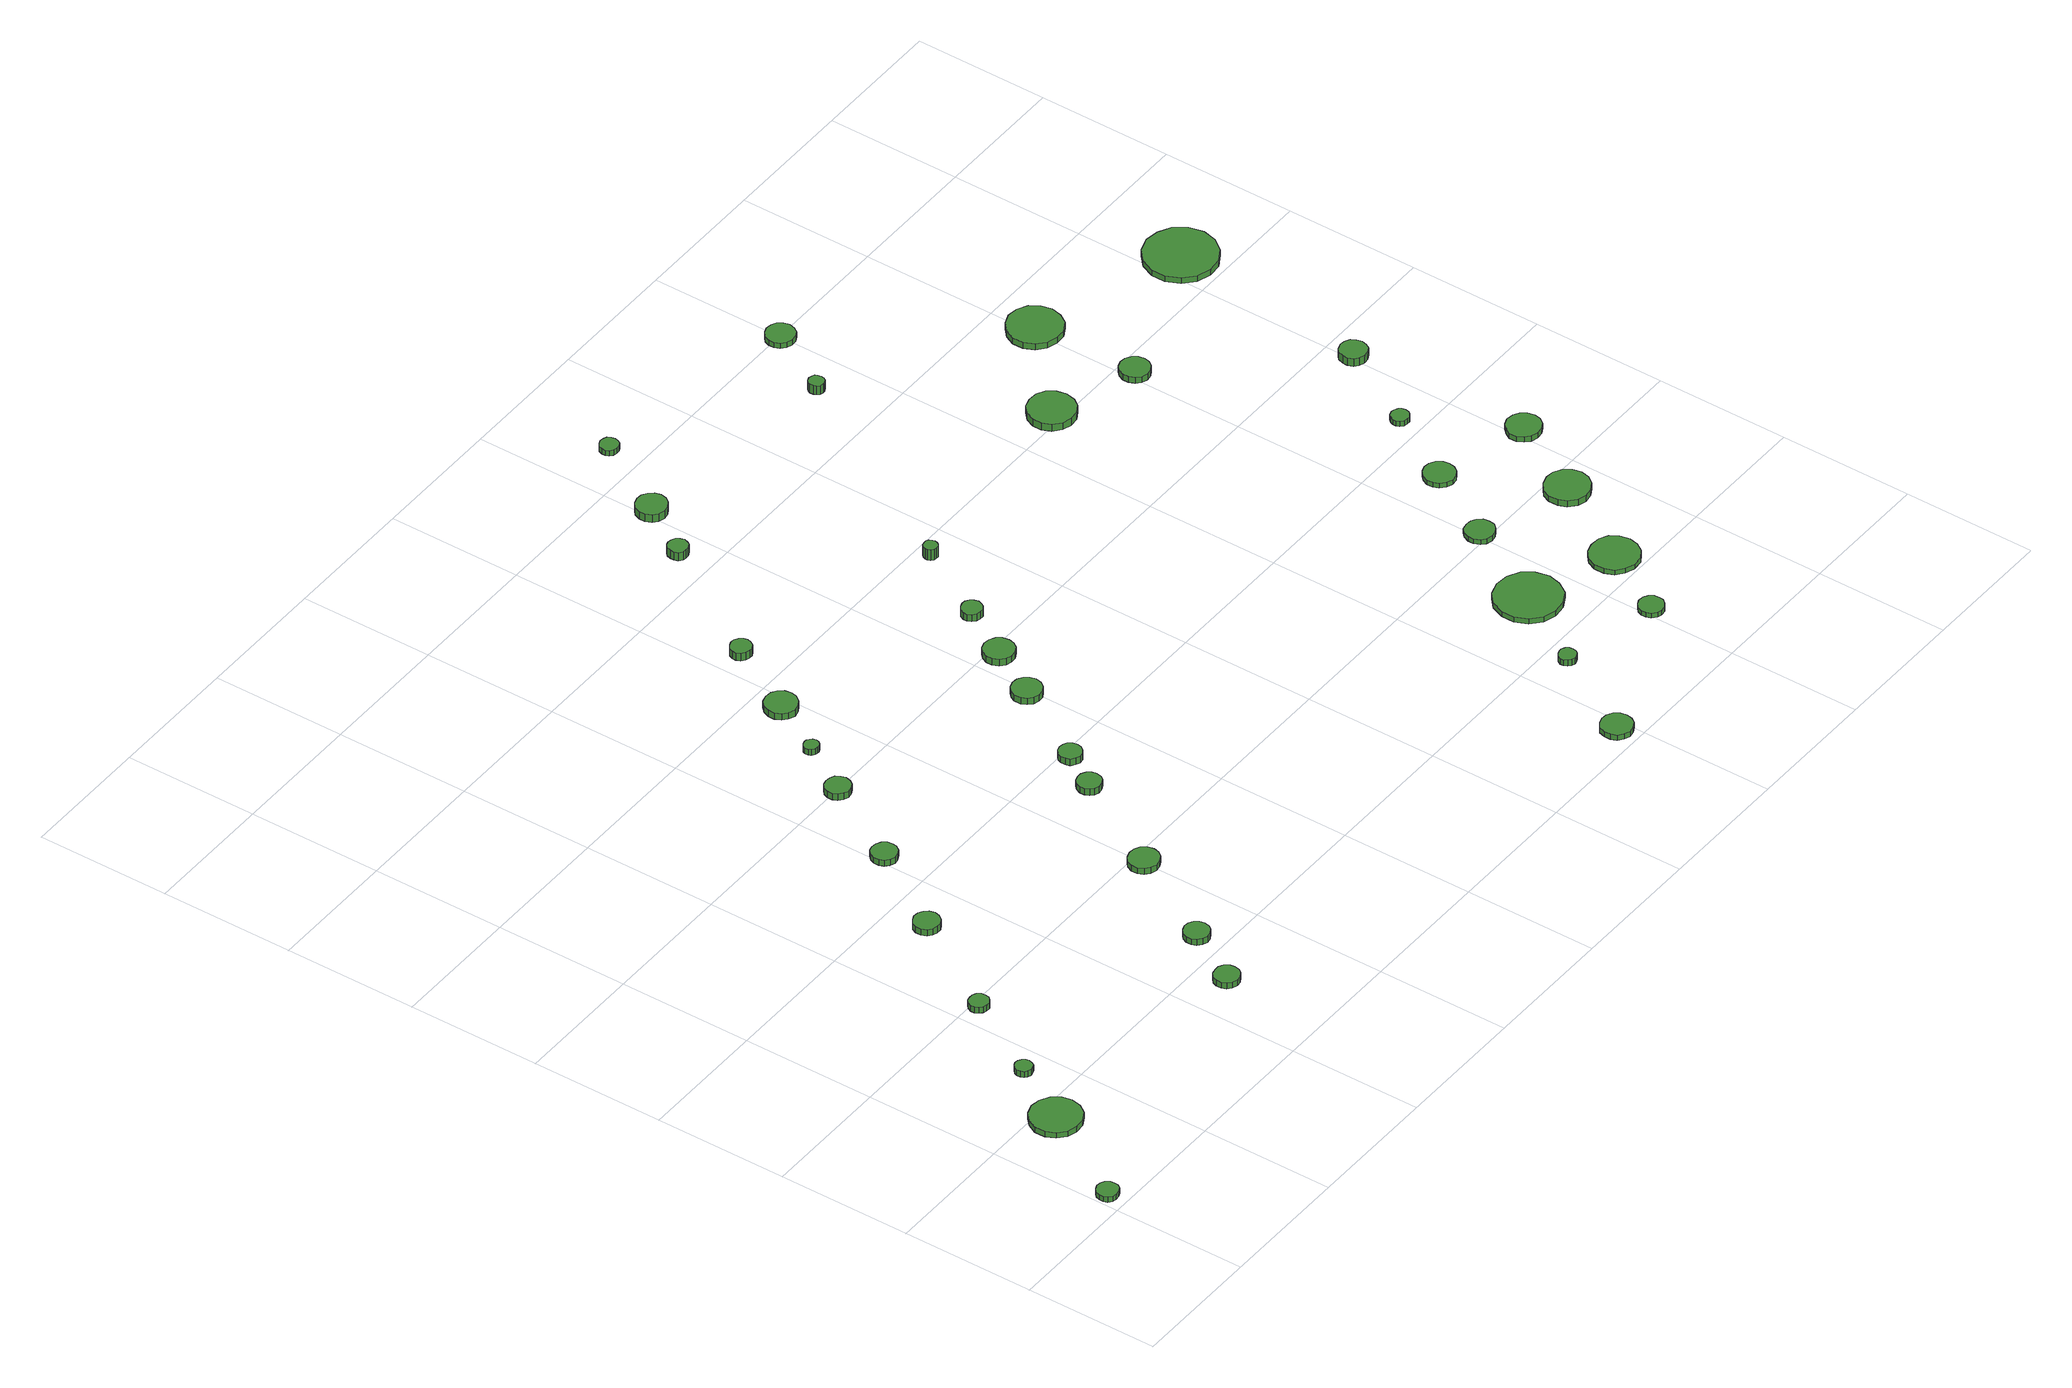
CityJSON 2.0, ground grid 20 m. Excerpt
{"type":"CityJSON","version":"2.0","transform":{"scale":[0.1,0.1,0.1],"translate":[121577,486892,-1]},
"CityObjects":{
"tree1":{"type":"SolitaryVegetationObject","attributes":{"function":"something"},"geometry":[{"type":"MultiSurface","lod":"1","boundaries":[[[0,1,2,3,4,5,6,7,8,9,10,11,12,13,14]],[[15,16,17,18,19,20,21,22,23,24,25,26,27,28,29]],[[0,29,28,1]],[[1,28,27,2]],[[2,27,26,3]],[[3,26,25,4]],[[4,25,24,5]],[[5,24,23,6]],[[6,23,22,7]],[[7,22,21,8]],[[8,21,20,9]],[[9,20,19,10]],[[10,19,18,11]],[[11,18,17,12]],[[12,17,16,13]],[[13,16,15,14]],[[14,15,29,0]]]}]},
"tree2":{"type":"SolitaryVegetationObject","attributes":{"function":"something"},"geometry":[{"type":"MultiSurface","lod":"1","boundaries":[[[30,31,32,33,34,35,36,37,38,39,40,41,42,43,44]],[[45,46,47,48,49,50,51,52,53,54,55,56,57,58,59]],[[30,59,58,31]],[[31,58,57,32]],[[32,57,56,33]],[[33,56,55,34]],[[34,55,54,35]],[[35,54,53,36]],[[36,53,52,37]],[[37,52,51,38]],[[38,51,50,39]],[[39,50,49,40]],[[40,49,48,41]],[[41,48,47,42]],[[42,47,46,43]],[[43,46,45,44]],[[44,45,59,30]]]}]},
"tree3":{"type":"SolitaryVegetationObject","attributes":{"function":"something"},"geometry":[{"type":"MultiSurface","lod":"1","boundaries":[[[60,61,62,63,64,65,66,67,68,69,70,71,72,73,74]],[[75,76,77,78,79,80,81,82,83,84,85,86,87,88,89]],[[60,89,88,61]],[[61,88,87,62]],[[62,87,86,63]],[[63,86,85,64]],[[64,85,84,65]],[[65,84,83,66]],[[66,83,82,67]],[[67,82,81,68]],[[68,81,80,69]],[[69,80,79,70]],[[70,79,78,71]],[[71,78,77,72]],[[72,77,76,73]],[[73,76,75,74]],[[74,75,89,60]]]}]},
"tree4":{"type":"SolitaryVegetationObject","attributes":{"function":"something"},"geometry":[{"type":"MultiSurface","lod":"1","boundaries":[[[90,91,92,93,94,95,96,97,98,99,100,101,102,103,104]],[[105,106,107,108,109,110,111,112,113,114,115,116,117,118,119]],[[90,119,118,91]],[[91,118,117,92]],[[92,117,116,93]],[[93,116,115,94]],[[94,115,114,95]],[[95,114,113,96]],[[96,113,112,97]],[[97,112,111,98]],[[98,111,110,99]],[[99,110,109,100]],[[100,109,108,101]],[[101,108,107,102]],[[102,107,106,103]],[[103,106,105,104]],[[104,105,119,90]]]}]},
"tree5":{"type":"SolitaryVegetationObject","attributes":{"function":"something"},"geometry":[{"type":"MultiSurface","lod":"1","boundaries":[[[120,121,122,123,124,125,126,127,128,129,130,131,132,133,134]],[[135,136,137,138,139,140,141,142,143,144,145,146,147,148,149]],[[120,149,148,121]],[[121,148,147,122]],[[122,147,146,123]],[[123,146,145,124]],[[124,145,144,125]],[[125,144,143,126]],[[126,143,142,127]],[[127,142,141,128]],[[128,141,140,129]],[[129,140,139,130]],[[130,139,138,131]],[[131,138,137,132]],[[132,137,136,133]],[[133,136,135,134]],[[134,135,149,120]]]}]},
"tree6":{"type":"SolitaryVegetationObject","attributes":{"function":"something"},"geometry":[{"type":"MultiSurface","lod":"1","boundaries":[[[150,151,152,153,154,155,156,157,158,159,160,161,162,163,164]],[[165,166,167,168,169,170,171,172,173,174,175,176,177,178,179]],[[150,179,178,151]],[[151,178,177,152]],[[152,177,176,153]],[[153,176,175,154]],[[154,175,174,155]],[[155,174,173,156]],[[156,173,172,157]],[[157,172,171,158]],[[158,171,170,159]],[[159,170,169,160]],[[160,169,168,161]],[[161,168,167,162]],[[162,167,166,163]],[[163,166,165,164]],[[164,165,179,150]]]}]},
"tree7":{"type":"SolitaryVegetationObject","attributes":{"function":"something"},"geometry":[{"type":"MultiSurface","lod":"1","boundaries":[[[180,181,182,183,184,185,186,187,188,189,190,191,192,193,194]],[[195,196,197,198,199,200,201,202,203,204,205,206,207,208,209]],[[180,209,208,181]],[[181,208,207,182]],[[182,207,206,183]],[[183,206,205,184]],[[184,205,204,185]],[[185,204,203,186]],[[186,203,202,187]],[[187,202,201,188]],[[188,201,200,189]],[[189,200,199,190]],[[190,199,198,191]],[[191,198,197,192]],[[192,197,196,193]],[[193,196,195,194]],[[194,195,209,180]]]}]},
"tree8":{"type":"SolitaryVegetationObject","attributes":{"function":"something"},"geometry":[{"type":"MultiSurface","lod":"1","boundaries":[[[210,211,212,213,214,215,216,217,218,219,220,221,222,223,224]],[[225,226,227,228,229,230,231,232,233,234,235,236,237,238,239]],[[210,239,238,211]],[[211,238,237,212]],[[212,237,236,213]],[[213,236,235,214]],[[214,235,234,215]],[[215,234,233,216]],[[216,233,232,217]],[[217,232,231,218]],[[218,231,230,219]],[[219,230,229,220]],[[220,229,228,221]],[[221,228,227,222]],[[222,227,226,223]],[[223,226,225,224]],[[224,225,239,210]]]}]},
"tree9":{"type":"SolitaryVegetationObject","attributes":{"function":"something"},"geometry":[{"type":"MultiSurface","lod":"1","boundaries":[[[240,241,242,243,244,245,246,247,248,249,250,251,252,253,254]],[[255,256,257,258,259,260,261,262,263,264,265,266,267,268,269]],[[240,269,268,241]],[[241,268,267,242]],[[242,267,266,243]],[[243,266,265,244]],[[244,265,264,245]],[[245,264,263,246]],[[246,263,262,247]],[[247,262,261,248]],[[248,261,260,249]],[[249,260,259,250]],[[250,259,258,251]],[[251,258,257,252]],[[252,257,256,253]],[[253,256,255,254]],[[254,255,269,240]]]}]},
"tree10":{"type":"SolitaryVegetationObject","attributes":{"function":"something"},"geometry":[{"type":"MultiSurface","lod":"1","boundaries":[[[270,271,272,273,274,275,276,277,278,279,280,281,282,283,284]],[[285,286,287,288,289,290,291,292,293,294,295,296,297,298,299]],[[270,299,298,271]],[[271,298,297,272]],[[272,297,296,273]],[[273,296,295,274]],[[274,295,294,275]],[[275,294,293,276]],[[276,293,292,277]],[[277,292,291,278]],[[278,291,290,279]],[[279,290,289,280]],[[280,289,288,281]],[[281,288,287,282]],[[282,287,286,283]],[[283,286,285,284]],[[284,285,299,270]]]}]},
"tree11":{"type":"SolitaryVegetationObject","attributes":{"function":"something"},"geometry":[{"type":"MultiSurface","lod":"1","boundaries":[[[300,301,302,303,304,305,306,307,308,309,310,311,312,313,314]],[[315,316,317,318,319,320,321,322,323,324,325,326,327,328,329]],[[300,329,328,301]],[[301,328,327,302]],[[302,327,326,303]],[[303,326,325,304]],[[304,325,324,305]],[[305,324,323,306]],[[306,323,322,307]],[[307,322,321,308]],[[308,321,320,309]],[[309,320,319,310]],[[310,319,318,311]],[[311,318,317,312]],[[312,317,316,313]],[[313,316,315,314]],[[314,315,329,300]]]}]},
"tree12":{"type":"SolitaryVegetationObject","attributes":{"function":"something"},"geometry":[{"type":"MultiSurface","lod":"1","boundaries":[[[330,331,332,333,334,335,336,337,338,339,340,341,342,343,344]],[[345,346,347,348,349,350,351,352,353,354,355,356,357,358,359]],[[330,359,358,331]],[[331,358,357,332]],[[332,357,356,333]],[[333,356,355,334]],[[334,355,354,335]],[[335,354,353,336]],[[336,353,352,337]],[[337,352,351,338]],[[338,351,350,339]],[[339,350,349,340]],[[340,349,348,341]],[[341,348,347,342]],[[342,347,346,343]],[[343,346,345,344]],[[344,345,359,330]]]}]},
"tree13":{"type":"SolitaryVegetationObject","attributes":{"function":"something"},"geometry":[{"type":"MultiSurface","lod":"1","boundaries":[[[360,361,362,363,364,365,366,367,368,369,370,371,372,373,374]],[[375,376,377,378,379,380,381,382,383,384,385,386,387,388,389]],[[360,389,388,361]],[[361,388,387,362]],[[362,387,386,363]],[[363,386,385,364]],[[364,385,384,365]],[[365,384,383,366]],[[366,383,382,367]],[[367,382,381,368]],[[368,381,380,369]],[[369,380,379,370]],[[370,379,378,371]],[[371,378,377,372]],[[372,377,376,373]],[[373,376,375,374]],[[374,375,389,360]]]}]},
"tree14":{"type":"SolitaryVegetationObject","attributes":{"function":"something"},"geometry":[{"type":"MultiSurface","lod":"1","boundaries":[[[390,391,392,393,394,395,396,397,398,399,400,401,402,403,404]],[[405,406,407,408,409,410,411,412,413,414,415,416,417,418,419]],[[390,419,418,391]],[[391,418,417,392]],[[392,417,416,393]],[[393,416,415,394]],[[394,415,414,395]],[[395,414,413,396]],[[396,413,412,397]],[[397,412,411,398]],[[398,411,410,399]],[[399,410,409,400]],[[400,409,408,401]],[[401,408,407,402]],[[402,407,406,403]],[[403,406,405,404]],[[404,405,419,390]]]}]},
"tree15":{"type":"SolitaryVegetationObject","attributes":{"function":"something"},"geometry":[{"type":"MultiSurface","lod":"1","boundaries":[[[420,421,422,423,424,425,426,427,428,429,430,431,432,433,434]],[[435,436,437,438,439,440,441,442,443,444,445,446,447,448,449]],[[420,449,448,421]],[[421,448,447,422]],[[422,447,446,423]],[[423,446,445,424]],[[424,445,444,425]],[[425,444,443,426]],[[426,443,442,427]],[[427,442,441,428]],[[428,441,440,429]],[[429,440,439,430]],[[430,439,438,431]],[[431,438,437,432]],[[432,437,436,433]],[[433,436,435,434]],[[434,435,449,420]]]}]},
"tree16":{"type":"SolitaryVegetationObject","attributes":{"function":"something"},"geometry":[{"type":"MultiSurface","lod":"1","boundaries":[[[450,451,452,453,454,455,456,457,458,459,460,461,462,463,464]],[[465,466,467,468,469,470,471,472,473,474,475,476,477,478,479]],[[450,479,478,451]],[[451,478,477,452]],[[452,477,476,453]],[[453,476,475,454]],[[454,475,474,455]],[[455,474,473,456]],[[456,473,472,457]],[[457,472,471,458]],[[458,471,470,459]],[[459,470,469,460]],[[460,469,468,461]],[[461,468,467,462]],[[462,467,466,463]],[[463,466,465,464]],[[464,465,479,450]]]}]},
"tree17":{"type":"SolitaryVegetationObject","attributes":{"function":"something"},"geometry":[{"type":"MultiSurface","lod":"1","boundaries":[[[480,481,482,483,484,485,486,487,488,489,490,491,492,493,494]],[[495,496,497,498,499,500,501,502,503,504,505,506,507,508,509]],[[480,509,508,481]],[[481,508,507,482]],[[482,507,506,483]],[[483,506,505,484]],[[484,505,504,485]],[[485,504,503,486]],[[486,503,502,487]],[[487,502,501,488]],[[488,501,500,489]],[[489,500,499,490]],[[490,499,498,491]],[[491,498,497,492]],[[492,497,496,493]],[[493,496,495,494]],[[494,495,509,480]]]}]},
"tree18":{"type":"SolitaryVegetationObject","attributes":{"function":"something"},"geometry":[{"type":"MultiSurface","lod":"1","boundaries":[[[510,511,512,513,514,515,516,517,518,519,520,521,522,523,524]],[[525,526,527,528,529,530,531,532,533,534,535,536,537,538,539]],[[510,539,538,511]],[[511,538,537,512]],[[512,537,536,513]],[[513,536,535,514]],[[514,535,534,515]],[[515,534,533,516]],[[516,533,532,517]],[[517,532,531,518]],[[518,531,530,519]],[[519,530,529,520]],[[520,529,528,521]],[[521,528,527,522]],[[522,527,526,523]],[[523,526,525,524]],[[524,525,539,510]]]}]},
"tree19":{"type":"SolitaryVegetationObject","attributes":{"function":"something"},"geometry":[{"type":"MultiSurface","lod":"1","boundaries":[[[540,541,542,543,544,545,546,547,548,549,550,551,552,553,554]],[[555,556,557,558,559,560,561,562,563,564,565,566,567,568,569]],[[540,569,568,541]],[[541,568,567,542]],[[542,567,566,543]],[[543,566,565,544]],[[544,565,564,545]],[[545,564,563,546]],[[546,563,562,547]],[[547,562,561,548]],[[548,561,560,549]],[[549,560,559,550]],[[550,559,558,551]],[[551,558,557,552]],[[552,557,556,553]],[[553,556,555,554]],[[554,555,569,540]]]}]},
"tree20":{"type":"SolitaryVegetationObject","attributes":{"function":"something"},"geometry":[{"type":"MultiSurface","lod":"1","boundaries":[[[570,571,572,573,574,575,576,577,578,579,580,581,582,583,584]],[[585,586,587,588,589,590,591,592,593,594,595,596,597,598,599]],[[570,599,598,571]],[[571,598,597,572]],[[572,597,596,573]],[[573,596,595,574]],[[574,595,594,575]],[[575,594,593,576]],[[576,593,592,577]],[[577,592,591,578]],[[578,591,590,579]],[[579,590,589,580]],[[580,589,588,581]],[[581,588,587,582]],[[582,587,586,583]],[[583,586,585,584]],[[584,585,599,570]]]}]},
"tree21":{"type":"SolitaryVegetationObject","attributes":{"function":"something"},"geometry":[{"type":"MultiSurface","lod":"1","boundaries":[[[600,601,602,603,604,605,606,607,608,609,610,611,612,613,614]],[[615,616,617,618,619,620,621,622,623,624,625,626,627,628,629]],[[600,629,628,601]],[[601,628,627,602]],[[602,627,626,603]],[[603,626,625,604]],[[604,625,624,605]],[[605,624,623,606]],[[606,623,622,607]],[[607,622,621,608]],[[608,621,620,609]],[[609,620,619,610]],[[610,619,618,611]],[[611,618,617,612]],[[612,617,616,613]],[[613,616,615,614]],[[614,615,629,600]]]}]},
"tree22":{"type":"SolitaryVegetationObject","attributes":{"function":"something"},"geometry":[{"type":"MultiSurface","lod":"1","boundaries":[[[630,631,632,633,634,635,636,637,638,639,640,641,642,643,644]],[[645,646,647,648,649,650,651,652,653,654,655,656,657,658,659]],[[630,659,658,631]],[[631,658,657,632]],[[632,657,656,633]],[[633,656,655,634]],[[634,655,654,635]],[[635,654,653,636]],[[636,653,652,637]],[[637,652,651,638]],[[638,651,650,639]],[[639,650,649,640]],[[640,649,648,641]],[[641,648,647,642]],[[642,647,646,643]],[[643,646,645,644]],[[644,645,659,630]]]}]},
"tree23":{"type":"SolitaryVegetationObject","attributes":{"function":"something"},"geometry":[{"type":"MultiSurface","lod":"1","boundaries":[[[660,661,662,663,664,665,666,667,668,669,670,671,672,673,674]],[[675,676,677,678,679,680,681,682,683,684,685,686,687,688,689]],[[660,689,688,661]],[[661,688,687,662]],[[662,687,686,663]],[[663,686,685,664]],[[664,685,684,665]],[[665,684,683,666]],[[666,683,682,667]],[[667,682,681,668]],[[668,681,680,669]],[[669,680,679,670]],[[670,679,678,671]],[[671,678,677,672]],[[672,677,676,673]],[[673,676,675,674]],[[674,675,689,660]]]}]},
"tree24":{"type":"SolitaryVegetationObject","attributes":{"function":"something"},"geometry":[{"type":"MultiSurface","lod":"1","boundaries":[[[690,691,692,693,694,695,696,697,698,699,700,701,702,703,704]],[[705,706,707,708,709,710,711,712,713,714,715,716,717,718,719]],[[690,719,718,691]],[[691,718,717,692]],[[692,717,716,693]],[[693,716,715,694]],[[694,715,714,695]],[[695,714,713,696]],[[696,713,712,697]],[[697,712,711,698]],[[698,711,710,699]],[[699,710,709,700]],[[700,709,708,701]],[[701,708,707,702]],[[702,707,706,703]],[[703,706,705,704]],[[704,705,719,690]]]}]},
"tree25":{"type":"SolitaryVegetationObject","attributes":{"function":"something"},"geometry":[{"type":"MultiSurface","lod":"1","boundaries":[[[720,721,722,723,724,725,726,727,728,729,730,731,732,733,734]],[[735,736,737,738,739,740,741,742,743,744,745,746,747,748,749]],[[720,749,748,721]],[[721,748,747,722]],[[722,747,746,723]],[[723,746,745,724]],[[724,745,744,725]],[[725,744,743,726]],[[726,743,742,727]],[[727,742,741,728]],[[728,741,740,729]],[[729,740,739,730]],[[730,739,738,731]],[[731,738,737,732]],[[732,737,736,733]],[[733,736,735,734]],[[734,735,749,720]]]}]},
"tree26":{"type":"SolitaryVegetationObject","attributes":{"function":"something"},"geometry":[{"type":"MultiSurface","lod":"1","boundaries":[[[750,751,752,753,754,755,756,757,758,759,760,761,762,763,764]],[[765,766,767,768,769,770,771,772,773,774,775,776,777,778,779]],[[750,779,778,751]],[[751,778,777,752]],[[752,777,776,753]],[[753,776,775,754]],[[754,775,774,755]],[[755,774,773,756]],[[756,773,772,757]],[[757,772,771,758]],[[758,771,770,759]],[[759,770,769,760]],[[760,769,768,761]],[[761,768,767,762]],[[762,767,766,763]],[[763,766,765,764]],[[764,765,779,750]]]}]},
"tree27":{"type":"SolitaryVegetationObject","attributes":{"function":"something"},"geometry":[{"type":"MultiSurface","lod":"1","boundaries":[[[780,781,782,783,784,785,786,787,788,789,790,791,792,793,794]],[[795,796,797,798,799,800,801,802,803,804,805,806,807,808,809]],[[780,809,808,781]],[[781,808,807,782]],[[782,807,806,783]],[[783,806,805,784]],[[784,805,804,785]],[[785,804,803,786]],[[786,803,802,787]],[[787,802,801,788]],[[788,801,800,789]],[[789,800,799,790]],[[790,799,798,791]],[[791,798,797,792]],[[792,797,796,793]],[[793,796,795,794]],[[794,795,809,780]]]}]},
"tree28":{"type":"SolitaryVegetationObject","attributes":{"function":"something"},"geometry":[{"type":"MultiSurface","lod":"1","boundaries":[[[810,811,812,813,814,815,816,817,818,819,820,821,822,823,824]],[[825,826,827,828,829,830,831,832,833,834,835,836,837,838,839]],[[810,839,838,811]],[[811,838,837,812]],[[812,837,836,813]],[[813,836,835,814]],[[814,835,834,815]],[[815,834,833,816]],[[816,833,832,817]],[[817,832,831,818]],[[818,831,830,819]],[[819,830,829,820]],[[820,829,828,821]],[[821,828,827,822]],[[822,827,826,823]],[[823,826,825,824]],[[824,825,839,810]]]}]},
"tree29":{"type":"SolitaryVegetationObject","attributes":{"function":"something"},"geometry":[{"type":"MultiSurface","lod":"1","boundaries":[[[840,841,842,843,844,845,846,847,848,849,850,851,852,853,854]],[[855,856,857,858,859,860,861,862,863,864,865,866,867,868,869]],[[840,869,868,841]],[[841,868,867,842]],[[842,867,866,843]],[[843,866,865,844]],[[844,865,864,845]],[[845,864,863,846]],[[846,863,862,847]],[[847,862,861,848]],[[848,861,860,849]],[[849,860,859,850]],[[850,859,858,851]],[[851,858,857,852]],[[852,857,856,853]],[[853,856,855,854]],[[854,855,869,840]]]}]},
"tree30":{"type":"SolitaryVegetationObject","attributes":{"function":"something"},"geometry":[{"type":"MultiSurface","lod":"1","boundaries":[[[870,871,872,873,874,875,876,877,878,879,880,881,882,883,884]],[[885,886,887,888,889,890,891,892,893,894,895,896,897,898,899]],[[870,899,898,871]],[[871,898,897,872]],[[872,897,896,873]],[[873,896,895,874]],[[874,895,894,875]],[[875,894,893,876]],[[876,893,892,877]],[[877,892,891,878]],[[878,891,890,879]],[[879,890,889,880]],[[880,889,888,881]],[[881,888,887,882]],[[882,887,886,883]],[[883,886,885,884]],[[884,885,899,870]]]}]},
"tree31":{"type":"SolitaryVegetationObject","attributes":{"function":"something"},"geometry":[{"type":"MultiSurface","lod":"1","boundaries":[[[900,901,902,903,904,905,906,907,908,909,910,911,912,913,914]],[[915,916,917,918,919,920,921,922,923,924,925,926,927,928,929]],[[900,929,928,901]],[[901,928,927,902]],[[902,927,926,903]],[[903,926,925,904]],[[904,925,924,905]],[[905,924,923,906]],[[906,923,922,907]],[[907,922,921,908]],[[908,921,920,909]],[[909,920,919,910]],[[910,919,918,911]],[[911,918,917,912]],[[912,917,916,913]],[[913,916,915,914]],[[914,915,929,900]]]}]},
"tree32":{"type":"SolitaryVegetationObject","attributes":{"function":"something"},"geometry":[{"type":"MultiSurface","lod":"1","boundaries":[[[930,931,932,933,934,935,936,937,938,939,940,941,942,943,944]],[[945,946,947,948,949,950,951,952,953,954,955,956,957,958,959]],[[930,959,958,931]],[[931,958,957,932]],[[932,957,956,933]],[[933,956,955,934]],[[934,955,954,935]],[[935,954,953,936]],[[936,953,952,937]],[[937,952,951,938]],[[938,951,950,939]],[[939,950,949,940]],[[940,949,948,941]],[[941,948,947,942]],[[942,947,946,943]],[[943,946,945,944]],[[944,945,959,930]]]}]},
"tree33":{"type":"SolitaryVegetationObject","attributes":{"function":"something"},"geometry":[{"type":"MultiSurface","lod":"1","boundaries":[[[960,961,962,963,964,965,966,967,968,969,970,971,972,973,974]],[[975,976,977,978,979,980,981,982,983,984,985,986,987,988,989]],[[960,989,988,961]],[[961,988,987,962]],[[962,987,986,963]],[[963,986,985,964]],[[964,985,984,965]],[[965,984,983,966]],[[966,983,982,967]],[[967,982,981,968]],[[968,981,980,969]],[[969,980,979,970]],[[970,979,978,971]],[[971,978,977,972]],[[972,977,976,973]],[[973,976,975,974]],[[974,975,989,960]]]}]},
"tree34":{"type":"SolitaryVegetationObject","attributes":{"function":"something"},"geometry":[{"type":"MultiSurface","lod":"1","boundaries":[[[990,991,992,993,994,995,996,997,998,999,1000,1001,1002,1003,1004]],[[1005,1006,1007,1008,1009,1010,1011,1012,1013,1014,1015,1016,1017,1018,1019]],[[990,1019,1018,991]],[[991,1018,1017,992]],[[992,1017,1016,993]],[[993,1016,1015,994]],[[994,1015,1014,995]],[[995,1014,1013,996]],[[996,1013,1012,997]],[[997,1012,1011,998]],[[998,1011,1010,999]],[[999,1010,1009,1000]],[[1000,1009,1008,1001]],[[1001,1008,1007,1002]],[[1002,1007,1006,1003]],[[1003,1006,1005,1004]],[[1004,1005,1019,990]]]}]},
"tree35":{"type":"SolitaryVegetationObject","attributes":{"function":"something"},"geometry":[{"type":"MultiSurface","lod":"1","boundaries":[[[1020,1021,1022,1023,1024,1025,1026,1027,1028,1029,1030,1031,1032,1033,1034]],[[1035,1036,1037,1038,1039,1040,1041,1042,1043,1044,1045,1046,1047,1048,1049]],[[1020,1049,1048,1021]],[[1021,1048,1047,1022]],[[1022,1047,1046,1023]],[[1023,1046,1045,1024]],[[1024,1045,1044,1025]],[[1025,1044,1043,1026]],[[1026,1043,1042,1027]],[[1027,1042,1041,1028]],[[1028,1041,1040,1029]],[[1029,1040,1039,1030]],[[1030,1039,1038,1031]],[[1031,1038,1037,1032]],[[1032,1037,1036,1033]],[[1033,1036,1035,1034]],[[1034,1035,1049,1020]]]}]},
"tree36":{"type":"SolitaryVegetationObject","attributes":{"function":"something"},"geometry":[{"type":"MultiSurface","lod":"1","boundaries":[[[1050,1051,1052,1053,1054,1055,1056,1057,1058,1059,1060,1061,1062,1063,1064]],[[1065,1066,1067,1068,1069,1070,1071,1072,1073,1074,1075,1076,1077,1078,1079]],[[1050,1079,1078,1051]],[[1051,1078,1077,1052]],[[1052,1077,1076,1053]],[[1053,1076,1075,1054]],[[1054,1075,1074,1055]],[[1055,1074,1073,1056]],[[1056,1073,1072,1057]],[[1057,1072,1071,1058]],[[1058,1071,1070,1059]],[[1059,1070,1069,1060]],[[1060,1069,1068,1061]],[[1061,1068,1067,1062]],[[1062,1067,1066,1063]],[[1063,1066,1065,1064]],[[1064,1065,1079,1050]]]}]},
"tree37":{"type":"SolitaryVegetationObject","attributes":{"function":"something"},"geometry":[{"type":"MultiSurface","lod":"1","boundaries":[[[1080,1081,1082,1083,1084,1085,1086,1087,1088,1089,1090,1091,1092,1093,1094]],[[1095,1096,1097,1098,1099,1100,1101,1102,1103,1104,1105,1106,1107,1108,1109]],[[1080,1109,1108,1081]],[[1081,1108,1107,1082]],[[1082,1107,1106,1083]],[[1083,1106,1105,1084]],[[1084,1105,1104,1085]],[[1085,1104,1103,1086]],[[1086,1103,1102,1087]],[[1087,1102,1101,1088]],[[1088,1101,1100,1089]],[[1089,1100,1099,1090]],[[1090,1099,1098,1091]],[[1091,1098,1097,1092]],[[1092,1097,1096,1093]],[[1093,1096,1095,1094]],[[1094,1095,1109,1080]]]}]},
"tree38":{"type":"SolitaryVegetationObject","attributes":{"function":"something"}},
"tree39":{"type":"SolitaryVegetationObject","attributes":{"function":"something"},"geometry":[{"type":"MultiSurface","lod":"1","boundaries":[[[1110,1111,1112,1113,1114,1115,1116,1117,1118,1119,1120,1121,1122,1123,1124]],[[1125,1126,1127,1128,1129,1130,1131,1132,1133,1134,1135,1136,1137,1138,1139]],[[1110,1139,1138,1111]],[[1111,1138,1137,1112]],[[1112,1137,1136,1113]],[[1113,1136,1135,1114]],[[1114,1135,1134,1115]],[[1115,1134,1133,1116]],[[1116,1133,1132,1117]],[[1117,1132,1131,1118]],[[1118,1131,1130,1119]],[[1119,1130,1129,1120]],[[1120,1129,1128,1121]],[[1121,1128,1127,1122]],[[1122,1127,1126,1123]],[[1123,1126,1125,1124]],[[1124,1125,1139,1110]]]}]},
"tree40":{"type":"SolitaryVegetationObject","attributes":{"function":"something"},"geometry":[{"type":"MultiSurface","lod":"1","boundaries":[[[1140,1141,1142,1143,1144,1145,1146,1147,1148,1149,1150,1151,1152,1153,1154]],[[1155,1156,1157,1158,1159,1160,1161,1162,1163,1164,1165,1166,1167,1168,1169]],[[1140,1169,1168,1141]],[[1141,1168,1167,1142]],[[1142,1167,1166,1143]],[[1143,1166,1165,1144]],[[1144,1165,1164,1145]],[[1145,1164,1163,1146]],[[1146,1163,1162,1147]],[[1147,1162,1161,1148]],[[1148,1161,1160,1149]],[[1149,1160,1159,1150]],[[1150,1159,1158,1151]],[[1151,1158,1157,1152]],[[1152,1157,1156,1153]],[[1153,1156,1155,1154]],[[1154,1155,1169,1140]]]}]}
},
"vertices":[
[35,29,16],[34,35,16],[30,41,16],[24,44,16],[17,45,16],[11,42,16],[6,38,16],[4,32,16],[4,25,16],[6,19,16],[11,15,16],[17,13,16],[24,14,16],[30,17,16],[34,22,16],[34,22,7],[30,17,7],[24,14,7],[17,13,7],[11,15,7],[6,19,7],[4,25,7],[4,32,7],[6,38,7],[11,42,7],[17,45,7],[24,44,7],[30,41,7],[34,35,7],[35,29,7],
[141,173,16],[138,188,16],[129,200,16],[115,208,16],[100,210,16],[85,205,16],[74,195,16],[67,181,16],[67,165,16],[74,151,16],[85,140,16],[100,136,16],[115,137,16],[129,145,16],[138,158,16],[138,158,7],[129,145,7],[115,137,7],[100,136,7],[85,140,7],[74,151,7],[67,165,7],[67,181,7],[74,195,7],[85,205,7],[100,210,7],[115,208,7],[129,200,7],[138,188,7],[141,173,7],
[174,266,16],[173,271,16],[170,275,16],[165,278,16],[160,279,16],[155,277,16],[151,273,16],[149,268,16],[149,263,16],[151,258,16],[155,255,16],[160,253,16],[165,254,16],[170,256,16],[173,261,16],[173,261,6],[170,256,6],[165,254,6],[160,253,6],[155,255,6],[151,258,6],[149,263,6],[149,268,6],[151,273,6],[155,277,6],[160,279,6],[165,278,6],[170,275,6],[173,271,6],[174,266,6],
[250,391,16],[249,397,16],[245,402,16],[240,405,16],[234,405,16],[228,404,16],[224,400,16],[221,394,16],[221,388,16],[224,383,16],[228,379,16],[234,377,16],[240,377,16],[245,380,16],[249,385,16],[249,385,6],[245,380,6],[240,377,6],[234,377,6],[228,379,6],[224,383,6],[221,388,6],[221,394,6],[224,400,6],[228,404,6],[234,405,6],[240,405,6],[245,402,6],[249,397,6],[250,391,6],
[348,542,17],[346,550,17],[341,556,17],[334,560,17],[326,561,17],[319,558,17],[313,553,17],[310,546,17],[310,538,17],[313,530,17],[319,525,17],[326,523,17],[334,523,17],[341,527,17],[346,534,17],[346,534,6],[341,527,6],[334,523,6],[326,523,6],[319,525,6],[313,530,6],[310,538,6],[310,546,6],[313,553,6],[319,558,6],[326,561,6],[334,560,6],[341,556,6],[346,550,6],[348,542,6],
[488,156,16],[487,163,16],[482,170,16],[475,174,16],[468,174,16],[460,172,16],[454,167,16],[451,160,16],[451,152,16],[454,145,16],[460,140,16],[468,137,16],[475,138,16],[482,142,16],[487,148,16],[487,148,6],[482,142,6],[475,138,6],[468,137,6],[460,140,6],[454,145,6],[451,152,6],[451,160,6],[454,167,6],[460,172,6],[468,174,6],[475,174,6],[482,170,6],[487,163,6],[488,156,6],
[538,240,16],[536,248,16],[532,254,16],[525,258,16],[517,259,16],[510,256,16],[504,251,16],[501,244,16],[501,236,16],[504,229,16],[510,224,16],[517,221,16],[525,222,16],[532,226,16],[536,232,16],[536,232,6],[532,226,6],[525,222,6],[517,221,6],[510,224,6],[504,229,6],[501,236,6],[501,244,6],[504,251,6],[510,256,6],[517,259,6],[525,258,6],[532,254,6],[536,248,6],[538,240,6],
[431,670,16],[430,678,16],[425,684,16],[418,688,16],[410,689,16],[403,687,16],[397,681,16],[394,674,16],[394,666,16],[397,659,16],[403,654,16],[410,651,16],[418,652,16],[425,656,16],[430,663,16],[430,663,6],[425,656,6],[418,652,6],[410,651,6],[403,654,6],[397,659,6],[394,666,6],[394,674,6],[397,681,6],[403,687,6],[410,689,6],[418,688,6],[425,684,6],[430,678,6],[431,670,6],
[623,383,16],[621,392,16],[615,400,16],[607,404,16],[598,405,16],[589,402,16],[582,396,16],[578,388,16],[578,378,16],[582,370,16],[589,364,16],[598,361,16],[607,362,16],[615,366,16],[621,374,16],[621,374,6],[615,366,6],[607,362,6],[598,361,6],[589,364,6],[582,370,6],[578,378,6],[578,388,6],[582,396,6],[589,402,6],[598,405,6],[607,404,6],[615,400,6],[621,392,6],[623,383,6],
[505,798,17],[503,805,17],[499,812,17],[492,815,17],[484,816,17],[477,814,17],[471,809,17],[468,802,17],[468,794,17],[471,787,17],[477,782,17],[484,779,17],[492,780,17],[499,784,17],[503,790,17],[503,790,6],[499,784,6],[492,780,6],[484,779,6],[477,782,6],[471,787,6],[468,794,6],[468,802,6],[471,809,6],[477,814,6],[484,816,6],[492,815,6],[499,812,6],[503,805,6],[505,798,6],
[546,875,16],[545,880,16],[542,883,16],[538,886,16],[534,886,16],[530,885,16],[526,882,16],[524,878,16],[524,873,16],[526,869,16],[530,866,16],[534,865,16],[538,865,16],[542,867,16],[545,871,16],[545,871,6],[542,867,6],[538,865,6],[534,865,6],[530,866,6],[526,869,6],[524,873,6],[524,878,6],[526,882,6],[530,885,6],[534,886,6],[538,886,6],[542,883,6],[545,880,6],[546,875,6],
[704,533,17],[702,540,17],[698,546,17],[691,550,17],[684,550,17],[677,548,17],[672,543,17],[669,536,17],[669,529,17],[672,522,17],[677,517,17],[684,515,17],[691,516,17],[698,519,17],[702,525,17],[702,525,6],[698,519,6],[691,516,6],[684,515,6],[677,517,6],[672,522,6],[669,529,6],[669,536,6],[672,543,6],[677,548,6],[684,550,6],[691,550,6],[698,546,6],[702,540,6],[704,533,6],
[605,957,17],[603,967,17],[597,975,17],[589,980,17],[579,981,17],[569,978,17],[562,971,17],[558,962,17],[558,952,17],[562,943,17],[569,937,17],[579,933,17],[589,935,17],[597,940,17],[603,948,17],[603,948,6],[597,940,6],[589,935,6],[579,933,6],[569,937,6],[562,943,6],[558,952,6],[558,962,6],[562,971,6],[569,978,6],[579,981,6],[589,980,6],[597,975,6],[603,967,6],[605,957,6],
[738,588,17],[736,595,17],[732,601,17],[726,604,17],[719,605,17],[713,603,17],[707,598,17],[705,592,17],[705,585,17],[707,578,17],[713,574,17],[719,571,17],[726,572,17],[732,576,17],[736,581,17],[736,581,6],[732,576,6],[726,572,6],[719,571,6],[713,574,6],[707,578,6],[705,585,6],[705,592,6],[707,598,6],[713,603,6],[719,605,6],[726,604,6],[732,601,6],[736,595,6],[738,588,6],
[658,1066,19],[657,1072,19],[653,1077,19],[647,1081,19],[641,1081,19],[635,1079,19],[630,1075,19],[627,1069,19],[627,1063,19],[630,1057,19],[635,1053,19],[641,1051,19],[647,1051,19],[653,1054,19],[657,1060,19],[657,1060,6],[653,1054,6],[647,1051,6],[641,1051,6],[635,1053,6],[630,1057,6],[627,1063,6],[627,1069,6],[630,1075,6],[635,1079,6],[641,1081,6],[647,1081,6],[653,1077,6],[657,1072,6],[658,1066,6],
[815,710,17],[813,719,17],[808,726,17],[800,731,17],[791,732,17],[782,729,17],[776,723,17],[772,715,17],[772,705,17],[776,697,17],[782,691,17],[791,688,17],[800,689,17],[808,694,17],[813,701,17],[813,701,6],[808,694,6],[800,689,6],[791,688,6],[782,691,6],[776,697,6],[772,705,6],[772,715,6],[776,723,6],[782,729,6],[791,732,6],[800,731,6],[808,726,6],[813,719,6],[815,710,6],
[860,786,17],[858,796,17],[853,803,17],[844,808,17],[835,809,17],[826,806,17],[819,800,17],[815,791,17],[815,782,17],[819,773,17],[826,767,17],[835,764,17],[844,765,17],[853,770,17],[858,777,17],[858,777,6],[853,770,6],[844,765,6],[835,764,6],[826,767,6],[819,773,6],[815,782,6],[815,791,6],[819,800,6],[826,806,6],[835,809,6],[844,808,6],[853,803,6],[858,796,6],[860,786,6],
[776,1252,20],[774,1258,20],[771,1263,20],[765,1266,20],[759,1267,20],[754,1265,20],[749,1261,20],[747,1255,20],[747,1249,20],[749,1243,20],[754,1239,20],[759,1238,20],[765,1238,20],[771,1241,20],[774,1246,20],[774,1246,6],[771,1241,6],[765,1238,6],[759,1238,6],[754,1239,6],[749,1243,6],[747,1249,6],[747,1255,6],[749,1261,6],[754,1265,6],[759,1267,6],[765,1266,6],[771,1263,6],[774,1258,6],[776,1252,6],
[900,864,18],[898,870,18],[895,875,18],[889,879,18],[883,879,18],[877,877,18],[872,873,18],[869,867,18],[869,861,18],[872,855,18],[877,851,18],[883,849,18],[889,849,18],[895,853,18],[898,858,18],[898,858,6],[895,853,6],[889,849,6],[883,849,6],[877,851,6],[872,855,6],[869,861,6],[869,867,6],[872,873,6],[877,877,6],[883,879,6],[889,879,6],[895,875,6],[898,870,6],[900,864,6],
[1208,33,16],[1206,42,16],[1201,50,16],[1192,55,16],[1183,56,16],[1174,53,16],[1166,47,16],[1163,38,16],[1163,28,16],[1166,19,16],[1174,13,16],[1183,10,16],[1192,11,16],[1201,16,16],[1206,24,16],[1206,24,7],[1201,16,7],[1192,11,7],[1183,10,7],[1174,13,7],[1166,19,7],[1163,28,7],[1163,38,7],[1166,47,7],[1174,53,7],[1183,56,7],[1192,55,7],[1201,50,7],[1206,42,7],[1208,33,7],
[834,1331,19],[832,1340,19],[826,1347,19],[818,1352,19],[809,1353,19],[800,1350,19],[793,1344,19],[789,1335,19],[789,1326,19],[793,1317,19],[800,1311,19],[809,1308,19],[818,1309,19],[826,1314,19],[832,1322,19],[832,1322,6],[826,1314,6],[818,1309,6],[809,1308,6],[800,1311,6],[793,1317,6],[789,1326,6],[789,1335,6],[793,1344,6],[800,1350,6],[809,1353,6],[818,1352,6],[826,1347,6],[832,1340,6],[834,1331,6],
[961,978,24],[960,982,24],[958,986,24],[954,988,24],[950,988,24],[946,987,24],[943,984,24],[941,980,24],[941,976,24],[943,972,24],[946,969,24],[950,968,24],[954,968,24],[958,971,24],[960,974,24],[960,974,6],[958,971,6],[954,968,6],[950,968,6],[946,969,6],[943,972,6],[941,976,6],[941,980,6],[943,984,6],[946,987,6],[950,988,6],[954,988,6],[958,986,6],[960,982,6],[961,978,6],
[1276,168,17],[1275,174,17],[1272,178,17],[1267,181,17],[1262,181,17],[1257,179,17],[1253,176,17],[1250,171,17],[1250,166,17],[1253,161,17],[1257,157,17],[1262,155,17],[1267,156,17],[1272,159,17],[1275,163,17],[1275,163,7],[1272,159,7],[1267,156,7],[1262,155,7],[1257,157,7],[1253,161,7],[1250,166,7],[1250,171,7],[1253,176,7],[1257,179,7],[1262,181,7],[1267,181,7],[1272,178,7],[1275,174,7],[1276,168,7],
[895,1449,16],[894,1455,16],[891,1460,16],[886,1462,16],[880,1463,16],[875,1461,16],[870,1457,16],[868,1452,16],[868,1446,16],[870,1441,16],[875,1437,16],[880,1436,16],[886,1436,16],[891,1439,16],[894,1444,16],[894,1444,7],[891,1439,7],[886,1436,7],[880,1436,7],[875,1437,7],[870,1441,7],[868,1446,7],[868,1452,7],[870,1457,7],[875,1461,7],[880,1463,7],[886,1462,7],[891,1460,7],[894,1455,7],[895,1449,7],
[1380,280,17],[1375,300,17],[1364,316,17],[1346,326,17],[1326,328,17],[1307,322,17],[1292,309,17],[1284,290,17],[1284,270,17],[1292,252,17],[1307,238,17],[1326,232,17],[1346,234,17],[1364,244,17],[1375,261,17],[1375,261,8],[1364,244,8],[1346,234,8],[1326,232,8],[1307,238,8],[1292,252,8],[1284,270,8],[1284,290,8],[1292,309,8],[1307,322,8],[1326,328,8],[1346,326,8],[1364,316,8],[1375,300,8],[1380,280,8],
[1430,138,15],[1429,146,15],[1424,152,15],[1418,156,15],[1410,157,15],[1403,154,15],[1397,149,15],[1394,142,15],[1394,135,15],[1397,128,15],[1403,122,15],[1410,120,15],[1418,121,15],[1424,125,15],[1429,131,15],[1429,131,7],[1424,125,7],[1418,121,7],[1410,120,7],[1403,122,7],[1397,128,7],[1394,135,7],[1394,142,7],[1397,149,7],[1403,154,7],[1410,157,7],[1418,156,7],[1424,152,7],[1429,146,7],[1430,138,7],
[1426,411,16],[1425,420,16],[1419,427,16],[1412,431,16],[1403,432,16],[1394,430,16],[1388,424,16],[1384,415,16],[1384,407,16],[1388,398,16],[1394,392,16],[1403,390,16],[1412,391,16],[1419,395,16],[1425,402,16],[1425,402,8],[1419,395,8],[1412,391,8],[1403,390,8],[1394,392,8],[1388,398,8],[1384,407,8],[1384,415,8],[1388,424,8],[1394,430,8],[1403,432,8],[1412,431,8],[1419,427,8],[1425,420,8],[1426,411,8],
[1151,1297,22],[1150,1302,22],[1148,1306,22],[1143,1308,22],[1139,1309,22],[1134,1307,22],[1131,1304,22],[1129,1300,22],[1129,1295,22],[1131,1291,22],[1134,1287,22],[1139,1286,22],[1143,1286,22],[1148,1289,22],[1150,1293,22],[1150,1293,7],[1148,1289,7],[1143,1286,7],[1139,1286,7],[1134,1287,7],[1131,1291,7],[1129,1295,7],[1129,1300,7],[1131,1304,7],[1134,1307,7],[1139,1309,7],[1143,1308,7],[1148,1306,7],[1150,1302,7],[1151,1297,7],
[1505,239,15],[1502,254,15],[1494,266,15],[1481,273,15],[1466,274,15],[1452,270,15],[1441,260,15],[1435,247,15],[1435,232,15],[1441,218,15],[1452,209,15],[1466,204,15],[1481,205,15],[1494,213,15],[1502,225,15],[1502,225,7],[1494,213,7],[1481,205,7],[1466,204,7],[1452,209,7],[1441,218,7],[1435,232,7],[1435,247,7],[1441,260,7],[1452,270,7],[1466,274,7],[1481,273,7],[1494,266,7],[1502,254,7],[1505,239,7],
[1313,1015,18],[1310,1029,18],[1302,1041,18],[1290,1048,18],[1275,1049,18],[1262,1045,18],[1251,1035,18],[1245,1022,18],[1245,1008,18],[1251,995,18],[1262,985,18],[1275,981,18],[1290,982,18],[1302,989,18],[1310,1001,18],[1310,1001,6],[1302,989,6],[1290,982,6],[1275,981,6],[1262,985,6],[1251,995,6],[1245,1008,6],[1245,1022,6],[1251,1035,6],[1262,1045,6],[1275,1049,6],[1290,1048,6],[1302,1041,6],[1310,1029,6],[1313,1015,6],
[1218,1396,17],[1216,1405,17],[1211,1412,17],[1203,1416,17],[1194,1417,17],[1186,1414,17],[1179,1408,17],[1176,1400,17],[1176,1392,17],[1179,1384,17],[1186,1378,17],[1194,1375,17],[1203,1376,17],[1211,1380,17],[1216,1387,17],[1216,1387,8],[1211,1380,8],[1203,1376,8],[1194,1375,8],[1186,1378,8],[1179,1384,8],[1176,1392,8],[1176,1400,8],[1179,1408,8],[1186,1414,8],[1194,1417,8],[1203,1416,8],[1211,1412,8],[1216,1405,8],[1218,1396,8],
[1493,523,15],[1491,532,15],[1486,540,15],[1477,545,15],[1468,546,15],[1459,543,15],[1452,536,15],[1448,528,15],[1448,518,15],[1452,510,15],[1459,503,15],[1468,500,15],[1477,501,15],[1486,506,15],[1491,514,15],[1491,514,7],[1486,506,7],[1477,501,7],[1468,500,7],[1459,503,7],[1452,510,7],[1448,518,7],[1448,528,7],[1452,536,7],[1459,543,7],[1468,546,7],[1477,545,7],[1486,540,7],[1491,532,7],[1493,523,7],
[1578,369,17],[1575,382,17],[1567,393,17],[1555,400,17],[1542,401,17],[1529,397,17],[1518,388,17],[1513,376,17],[1513,362,17],[1518,350,17],[1529,340,17],[1542,336,17],[1555,338,17],[1567,345,17],[1575,356,17],[1575,356,7],[1567,345,7],[1555,338,7],[1542,336,7],[1529,340,7],[1518,350,7],[1513,362,7],[1513,376,7],[1518,388,7],[1529,397,7],[1542,401,7],[1555,400,7],[1567,393,7],[1575,382,7],[1578,369,7],
[1434,975,16],[1432,984,16],[1427,991,16],[1419,996,16],[1410,997,16],[1401,994,16],[1395,988,16],[1391,980,16],[1391,971,16],[1395,962,16],[1401,956,16],[1410,953,16],[1419,954,16],[1427,959,16],[1432,966,16],[1432,966,6],[1427,959,6],[1419,954,6],[1410,953,6],[1401,956,6],[1395,962,6],[1391,971,6],[1391,980,6],[1395,988,6],[1401,994,6],[1410,997,6],[1419,996,6],[1427,991,6],[1432,984,6],[1434,975,6],
[1549,634,15],[1548,639,15],[1545,643,15],[1540,646,15],[1535,647,15],[1529,645,15],[1525,641,15],[1523,636,15],[1523,631,15],[1525,626,15],[1529,622,15],[1535,621,15],[1540,621,15],[1545,624,15],[1548,628,15],[1548,628,6],[1545,624,6],[1540,621,6],[1535,621,6],[1529,622,6],[1525,626,6],[1523,631,6],[1523,636,6],[1525,641,6],[1529,645,6],[1535,647,6],[1540,646,6],[1545,643,6],[1548,639,6],[1549,634,6],
[1445,1132,17],[1441,1148,17],[1432,1162,17],[1417,1170,17],[1401,1172,17],[1385,1166,17],[1373,1155,17],[1366,1140,17],[1366,1124,17],[1373,1109,17],[1385,1098,17],[1401,1093,17],[1417,1094,17],[1432,1102,17],[1441,1116,17],[1441,1116,7],[1432,1102,7],[1417,1094,7],[1401,1093,7],[1385,1098,7],[1373,1109,7],[1366,1124,7],[1366,1140,7],[1373,1155,7],[1385,1166,7],[1401,1172,7],[1417,1170,7],[1432,1162,7],[1441,1148,7],[1445,1132,7],
[1639,489,15],[1637,499,15],[1631,507,15],[1622,512,15],[1611,514,15],[1601,510,15],[1594,503,15],[1589,494,15],[1589,483,15],[1594,474,15],[1601,467,15],[1611,464,15],[1622,465,15],[1631,470,15],[1637,478,15],[1637,478,6],[1631,470,6],[1622,465,6],[1611,464,6],[1601,467,6],[1594,474,6],[1589,483,6],[1589,494,6],[1594,503,6],[1601,510,6],[1611,514,6],[1622,512,6],[1631,507,6],[1637,499,6],[1639,489,6],
[1626,759,19],[1624,767,19],[1620,774,19],[1612,778,19],[1604,779,19],[1596,776,19],[1590,771,19],[1587,763,19],[1587,755,19],[1590,747,19],[1596,742,19],[1604,739,19],[1612,740,19],[1620,744,19],[1624,751,19],[1624,751,6],[1620,744,6],[1612,740,6],[1604,739,6],[1596,742,6],[1590,747,6],[1587,755,6],[1587,763,6],[1590,771,6],[1596,776,6],[1604,779,6],[1612,778,6],[1620,774,6],[1624,767,6],[1626,759,6],
[1691,1061,16],[1686,1083,16],[1673,1101,16],[1654,1111,16],[1633,1114,16],[1612,1107,16],[1596,1092,16],[1587,1072,16],[1587,1051,16],[1596,1031,16],[1612,1016,16],[1633,1009,16],[1654,1011,16],[1673,1022,16],[1686,1040,16],[1686,1040,6],[1673,1022,6],[1654,1011,6],[1633,1009,6],[1612,1016,6],[1596,1031,6],[1587,1051,6],[1587,1072,6],[1596,1092,6],[1612,1107,6],[1633,1114,6],[1654,1111,6],[1673,1101,6],[1686,1083,6],[1691,1061,6]
]}
